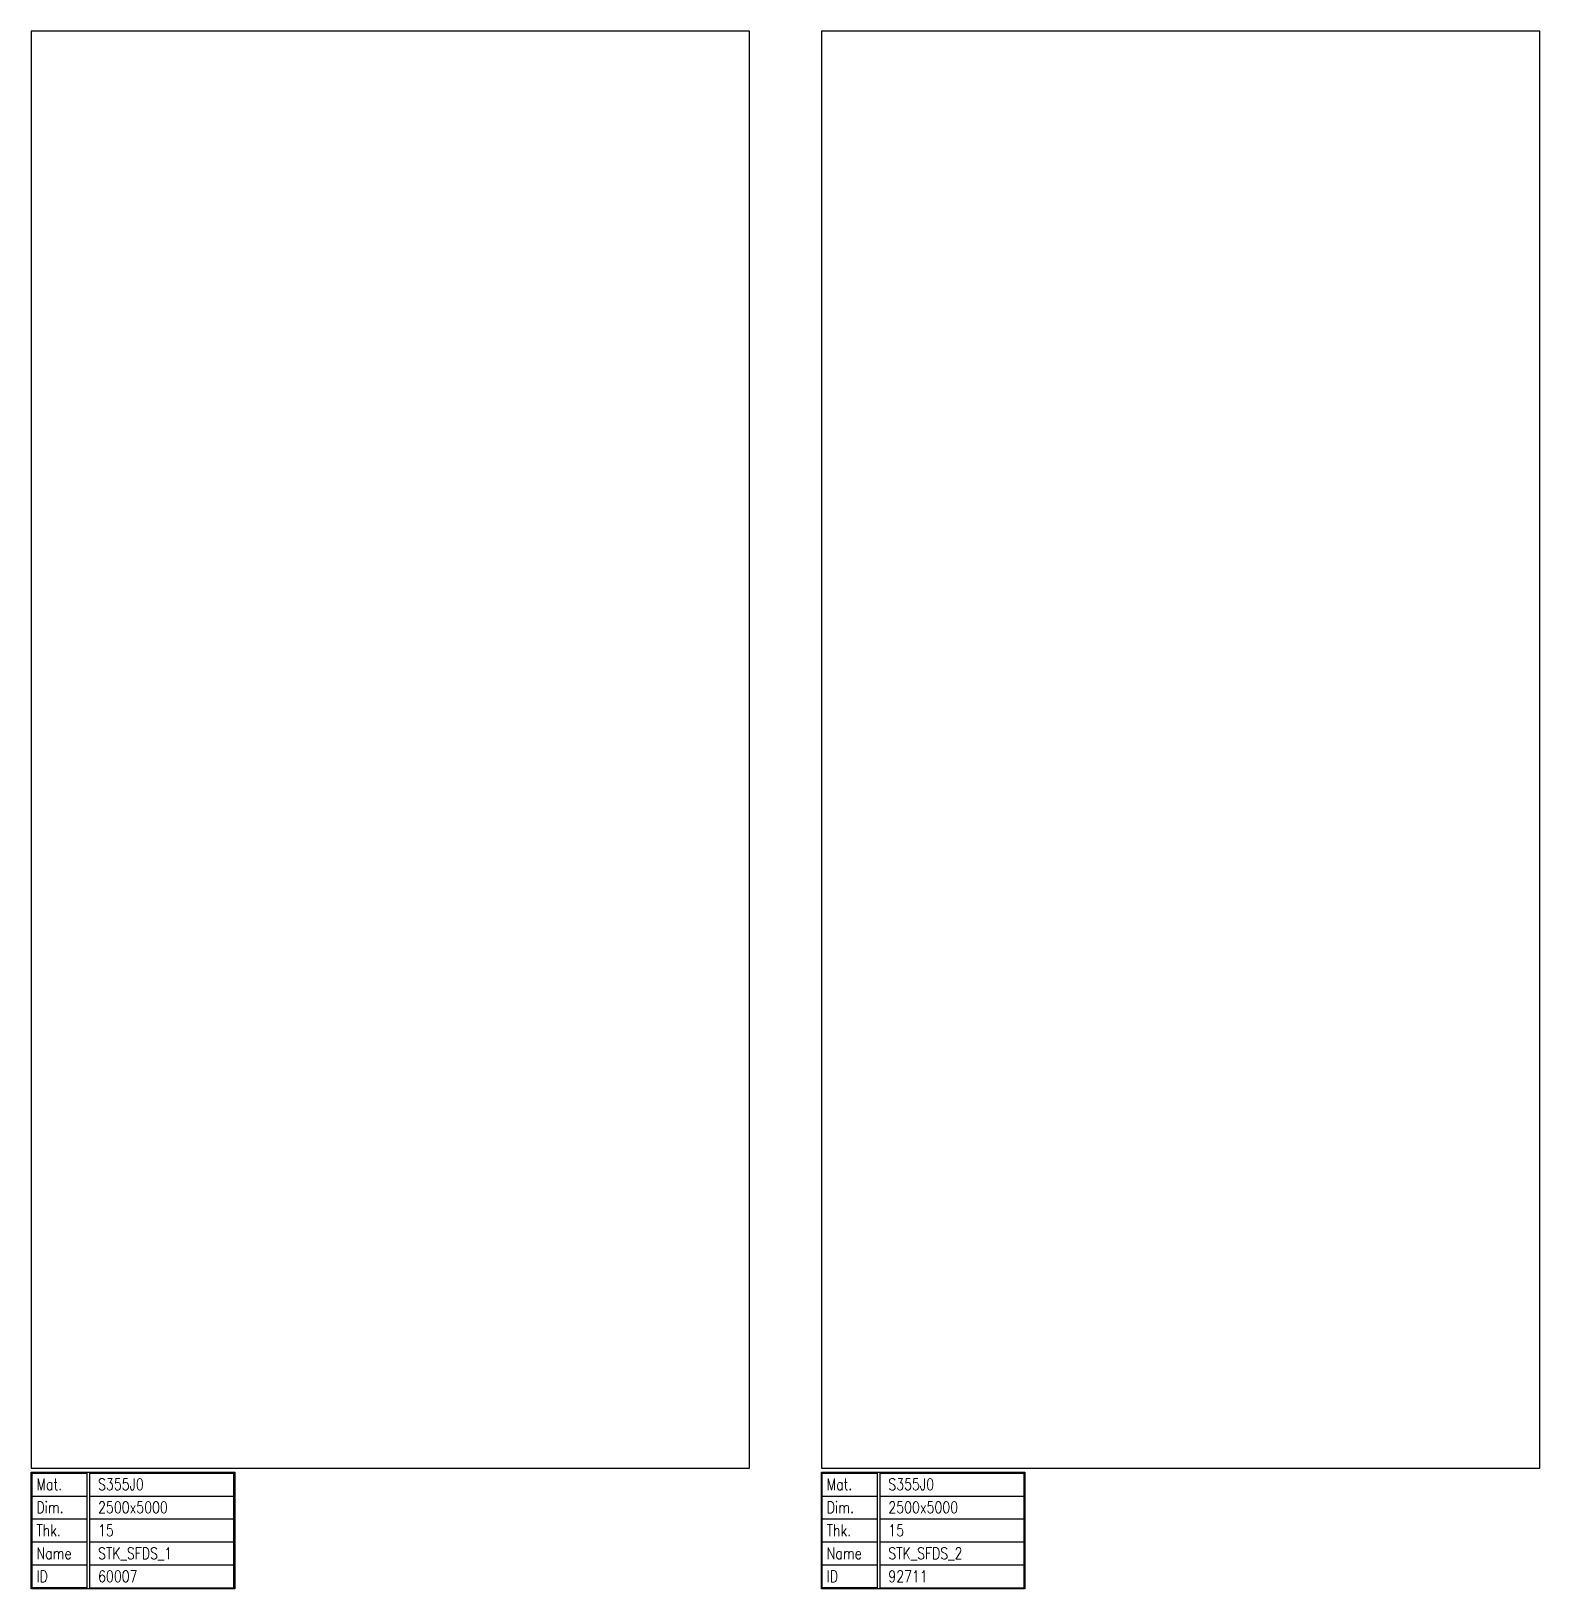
# Model space of a CAD drawing. Header units: millimetres. Extents: x 10000 to 55964, y 10000 to 31380.
# Drawn here: x 28714 to 33964, y 10621 to 16041 of the extents above; entities that cross this region are included whole.
import ezdxf

# ---------------------------------------------------------------- set-up
doc = ezdxf.new("R2010")
doc.units = ezdxf.units.MM
doc.layers.add('TEXT', color=7, linetype='Continuous')
doc.styles.add('EasyCutStyle', font='romans.shx', dxfattribs={"width": 0.8})

# ---------------------------------------------------------------- blocks, each defined once
blk = doc.blocks.new('BlockSheet01')
at = {"color": 5}
for p, q in [((3, 403), (193.4, 403)), ((3, 323), (193.4, 323)), ((3, 243), (193.4, 243)), ((3, 163), (193.4, 163)), ((3, 83), (193.4, 83))]:
    blk.add_line(p, q, dxfattribs=at)
at = {"color": 1}
for p, q in [((203.4, 403), (705.2, 403)), ((203.4, 323), (705.2, 323)), ((203.4, 243), (705.2, 243)), ((203.4, 163), (705.2, 163)), ((203.4, 83), (705.2, 83))]:
    blk.add_line(p, q, dxfattribs=at)
blk.add_line((193.4, 323), (193.4, 3))
blk.add_lwpolyline([(0, 406), (708.2, 406), (708.2, 0), (0, 0)], close=True)
at = {"color": 5}
blk.add_lwpolyline([(3, 403), (193.4, 403), (193.4, 3), (3, 3)], close=True, dxfattribs=at)
at = {"color": 1}
blk.add_lwpolyline([(705.2, 403), (203.4, 403), (203.4, 3), (705.2, 3)], close=True, dxfattribs=at)
at = {"style": 'EasyCutStyle', "width": 0.8}
for tag, p in [('MATERIAL_SHEET', (232.8, 343.6)), ('DIMENSION_SHEET', (232.8, 263.6)), ('THICKNESS_SHEET', (232.8, 183.6)), ('NAME_SHEET', (232.8, 103.6)), ('ID_SHEET', (232.8, 23.6))]:
    blk.add_attdef(tag, p, '', height=40, dxfattribs=at)
at = {"layer": 'TEXT', "color": 251, "style": 'EasyCutStyle', "width": 0.8}
for s, p in [('Mat.', (18.4, 343.6)), ('Dim.', (18.4, 263.6)), ('Thk.', (18.4, 183.6)), ('Name', (18.4, 103.6)), ('ID', (18.4, 23.6))]:
    blk.add_text(s, height=40, dxfattribs=at).set_placement(p)

msp = doc.modelspace()

# ---------------------------------------------------------------- linework, layer by layer
at = {"color": 54, "true_color": 0x9e8717}
for points in [[(28713.9, 11040.6), (31213.9, 11040.6), (31213.9, 16040.6), (28713.9, 16040.6)], [(31463.9, 11040.6), (33963.9, 11040.6), (33963.9, 16040.6), (31463.9, 16040.6)]]:
    msp.add_lwpolyline(points, close=True, dxfattribs=at)

# ---------------------------------------------------------------- block references
for p, values in [((28713.9, 10620.6), {'DIMENSION_SHEET': '2500x5000', 'THICKNESS_SHEET': '15', 'NAME_SHEET': 'STK_SFDS_1', 'ID_SHEET': '60007', 'MATERIAL_SHEET': 'S355J0'}), ((31463.9, 10620.6), {'DIMENSION_SHEET': '2500x5000', 'THICKNESS_SHEET': '15', 'NAME_SHEET': 'STK_SFDS_2', 'ID_SHEET': '92711', 'MATERIAL_SHEET': 'S355J0'})]:
    msp.add_blockref('BlockSheet01', p).add_auto_attribs(values)

doc.saveas('drawing.dxf')
